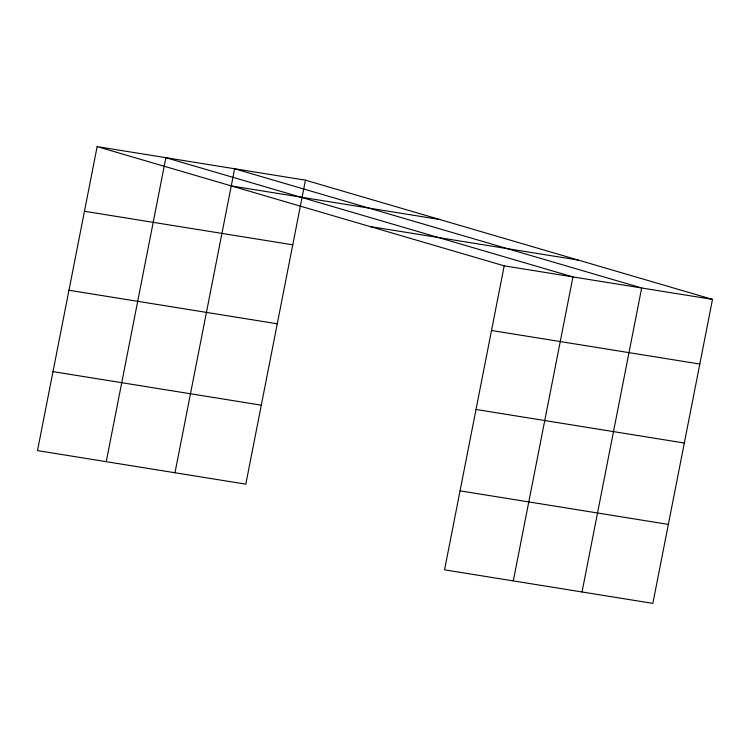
<?xml version="1.0" encoding="UTF-8"?>
<svg xmlns="http://www.w3.org/2000/svg" width="750" height="750" viewBox="0 0 750 750"><rect width="100%" height="100%" fill="white"/><g stroke="black" fill="none" stroke-linecap="round" stroke-linejoin="round"><path stroke-width="1.12" d="M97.144 146.616L37.5 450.609L245.803 484.153L305.447 180.169L97.144 146.616L504.197 265.847L712.5 299.391L652.856 603.384L444.553 569.831L504.197 265.847M106.237 461.681L165.881 157.688L572.934 276.919L513.291 580.903M174.984 472.753L234.619 168.759L641.672 287.981L582.038 591.975M231.469 185.963L439.772 219.506M369.862 226.5L578.175 260.044M84.459 211.266L292.762 244.809M491.512 330.487L699.816 364.041M68.963 290.25L277.266 323.794M476.016 409.472L684.319 443.016M52.997 371.625L261.3 405.169M460.05 490.847L668.353 524.4M305.447 180.169L712.5 299.391"/></g></svg>
